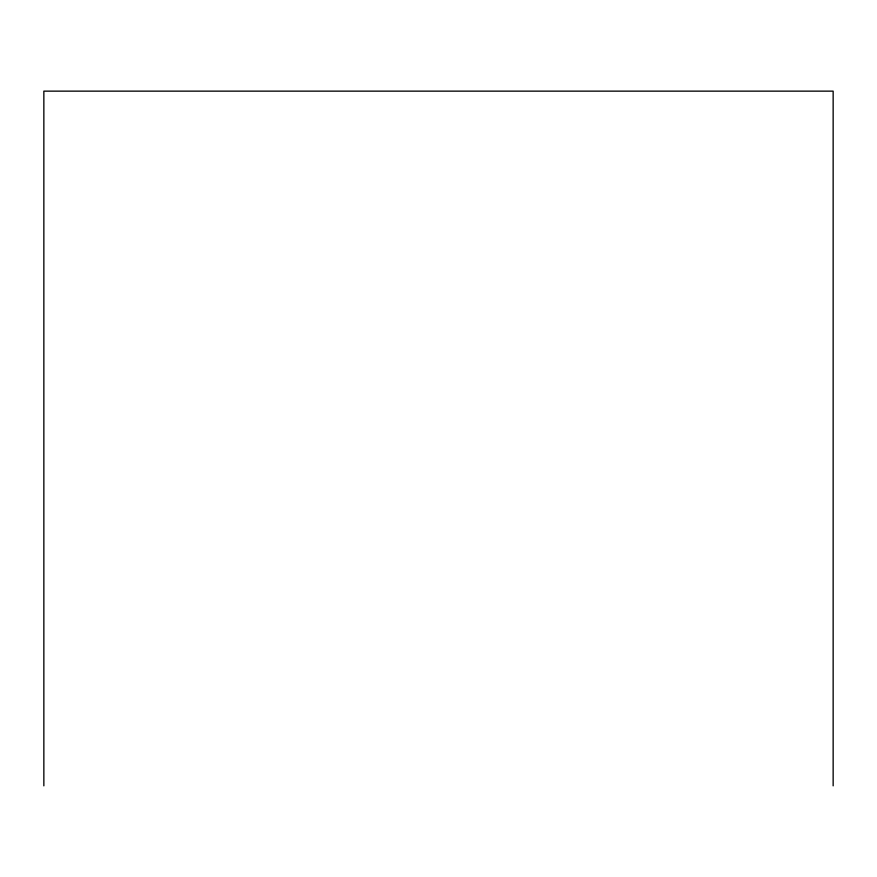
<?xml version="1.0" encoding="UTF-8"?>
<svg xmlns="http://www.w3.org/2000/svg" width="877" height="877" viewBox="0 0 877 877"><rect width="100%" height="100%" fill="white"/><g stroke="black" fill="none" stroke-linecap="round" stroke-linejoin="round"><path stroke-width="1.32" d="M833.15 785.858L833.15 91.142L43.85 91.142L43.85 785.858"/></g></svg>
